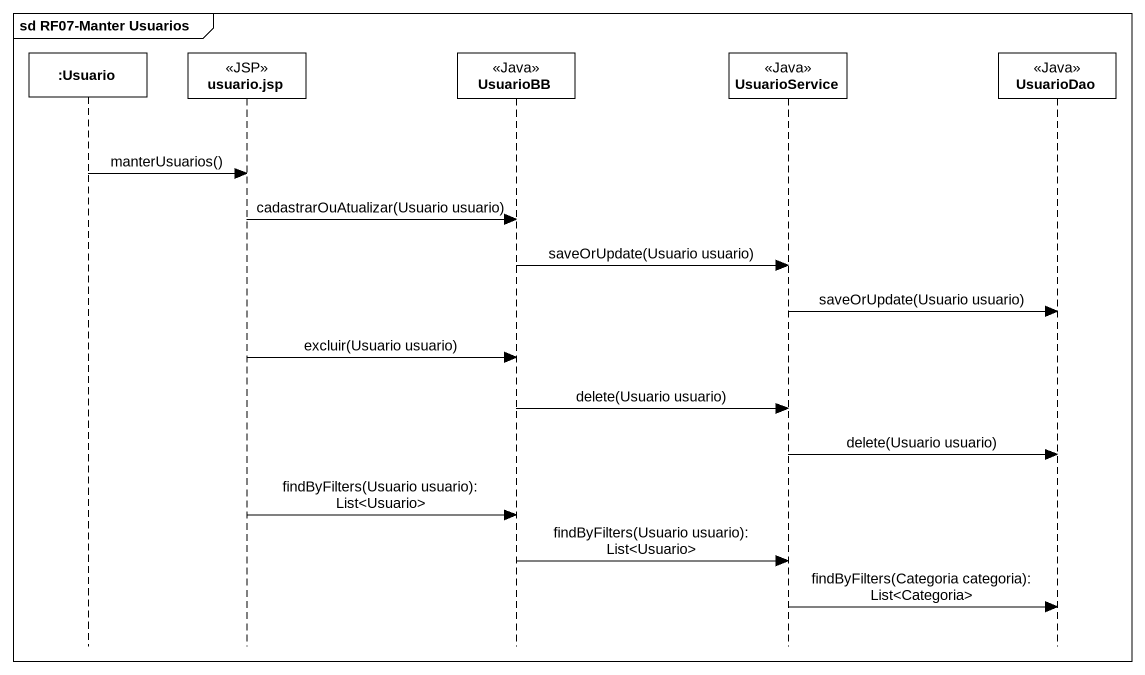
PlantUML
@startuml
mainframe sd RF07-Manter Usuarios
hide footbox
participant ":Usuario" as Usuario
participant "usuario.jsp" as usuario_jsp <<JSP>>
participant UsuarioBB <<Java>>
participant UsuarioService <<Java>>
participant UsuarioDao <<Java>>

Usuario -> usuario_jsp : manterUsuarios()
usuario_jsp -> UsuarioBB : cadastrarOuAtualizar(Usuario usuario)
UsuarioBB -> UsuarioService : saveOrUpdate(Usuario usuario)
UsuarioService -> UsuarioDao : saveOrUpdate(Usuario usuario)
usuario_jsp -> UsuarioBB : excluir(Usuario usuario)
UsuarioBB -> UsuarioService : delete(Usuario usuario)
UsuarioService -> UsuarioDao : delete(Usuario usuario)
usuario_jsp -> UsuarioBB : findByFilters(Usuario usuario): List<Usuario>
UsuarioBB -> UsuarioService : findByFilters(Usuario usuario): List<Usuario>
UsuarioService -> UsuarioDao : findByFilters(Categoria categoria): List<Categoria>
@enduml
